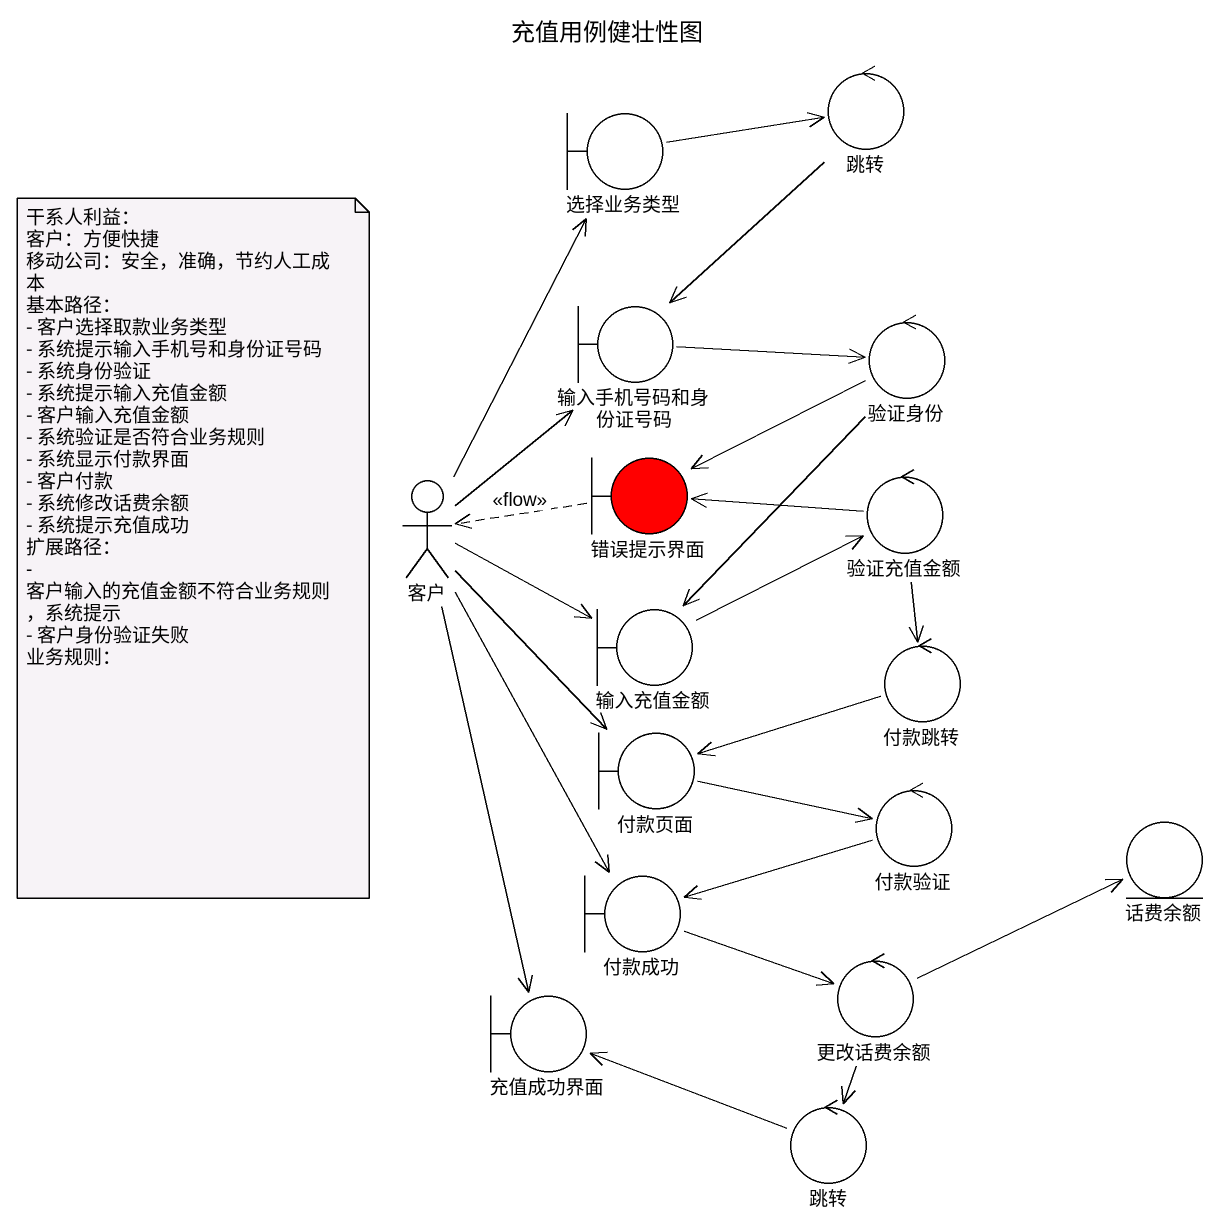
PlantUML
@startuml
title 充值用例健壮性图
boundary 选择业务类型
control 跳转
boundary 输入手机号码和身份证号码
control 验证身份
actor 客户
boundary 错误提示界面 #FF0000
control 验证充值金额
boundary 输入充值金额
control 付款跳转
boundary 付款页面
control 付款验证
entity 话费余额
boundary 付款成功
boundary 充值成功界面
control 更改话费余额
control "跳转" as 跳转_2
选择业务类型 -right-> 跳转
跳转 --> 输入手机号码和身份证号码
输入手机号码和身份证号码 -right-> 验证身份
验证身份 -left-> 错误提示界面
验证身份 --> 输入充值金额
客户 -up-> 选择业务类型
客户 -up-> 输入手机号码和身份证号码
客户 -right-> 输入充值金额
客户 --> 付款页面
客户 --> 付款成功
客户 --> 充值成功界面
错误提示界面 .left.> 客户 : <<flow>>
验证充值金额 -left-> 错误提示界面
验证充值金额 --> 付款跳转
输入充值金额 -right-> 验证充值金额
付款跳转 -left-> 付款页面
付款页面 -right-> 付款验证
付款验证 -left-> 付款成功
付款成功 -right-> 更改话费余额
更改话费余额 -right-> 话费余额
更改话费余额 --> 跳转_2
跳转_2 -left-> 充值成功界面
note as N1
  干系人利益：
  客户：方便快捷
  移动公司：安全，准确，节约人工成本
  基本路径：
  - 客户选择取款业务类型
  - 系统提示输入手机号和身份证号码
  - 系统身份验证
  - 系统提示输入充值金额
  - 客户输入充值金额
  - 系统验证是否符合业务规则
  - 系统显示付款界面
  - 客户付款
  - 系统修改话费余额
  - 系统提示充值成功
  扩展路径：
  - 客户输入的充值金额不符合业务规则，系统提示
  - 客户身份验证失败
  业务规则：
end note
@enduml
